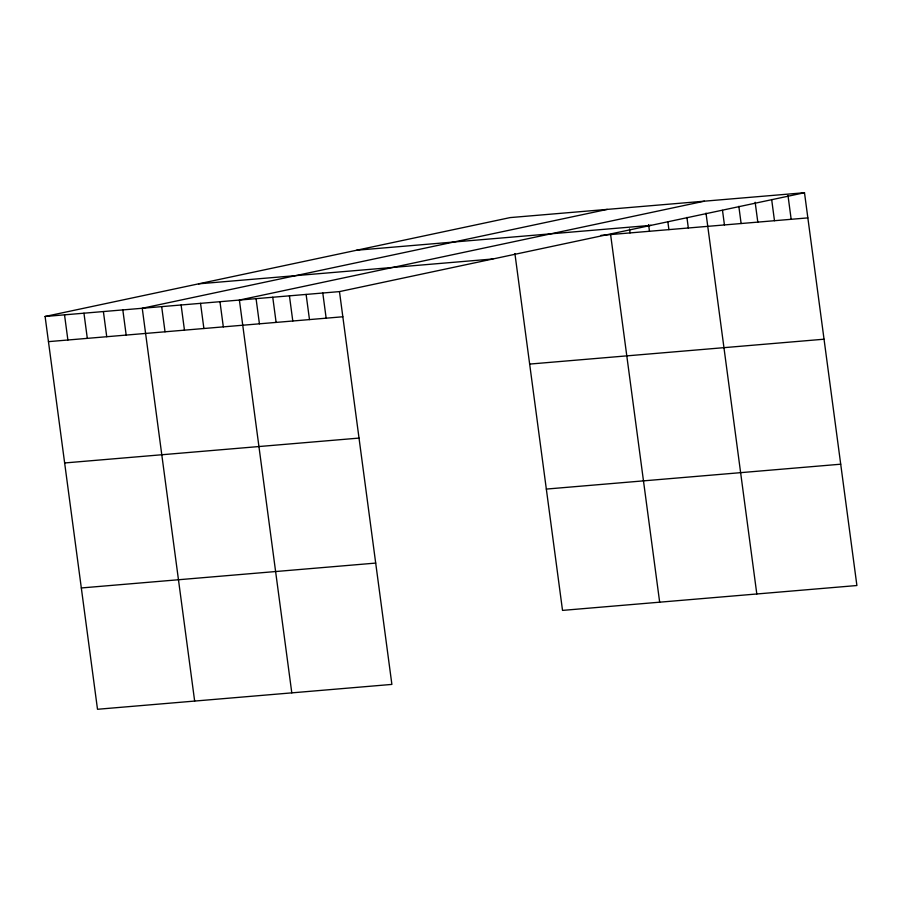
<?xml version="1.0" encoding="UTF-8"?>
<svg xmlns="http://www.w3.org/2000/svg" width="902" height="902" viewBox="0 0 902 902"><rect width="100%" height="100%" fill="white"/><g stroke="black" fill="none" stroke-linecap="round" stroke-linejoin="round"><path stroke-width="1.35" d="M804.494 192.724L339.479 291.605L391.885 684.404L97.506 709.276L45.1 316.478L510.115 217.596L804.494 192.724L856.9 585.522L562.521 610.395L514.907 253.552M607.26 209.388L142.245 308.27L194.652 701.068M704.406 201.18L239.391 300.062L291.797 692.86M356.662 250.226L651.041 225.353M600.901 235.377L807.842 217.889M198.553 283.848L492.932 258.975M45.1 316.478L339.479 291.605M48.46 341.644L342.839 316.771M529.654 364.081L824.033 339.208M64.64 462.963L359.019 438.09M546.33 489.076L840.709 464.203M81.327 587.957L375.706 563.085M787.987 195.463L791.167 219.299M771.661 199.522L774.48 220.708M755.154 202.251L757.804 222.117M738.828 206.31L741.117 223.527M722.502 210.369L724.441 224.936M705.995 213.097L756.812 593.978M686.918 217.393L688.327 227.992M667.841 221.689L668.901 229.627M648.583 224.654L649.474 231.273M629.517 228.939L630.047 232.919M610.609 234.554L659.666 602.186M322.792 293.015L326.152 318.18M306.116 294.424L309.476 319.59M289.429 295.833L292.789 320.999M272.754 297.243L276.113 322.409M256.067 298.652L259.426 323.818M219.964 301.708L223.324 326.874M200.537 303.343L203.886 328.508M181.099 304.989L184.459 330.155M161.672 306.624L165.032 331.789M122.819 309.916L126.179 335.082M103.392 311.551L106.74 336.717M83.954 313.197L87.314 338.363M64.527 314.832L67.887 339.998"/></g></svg>
